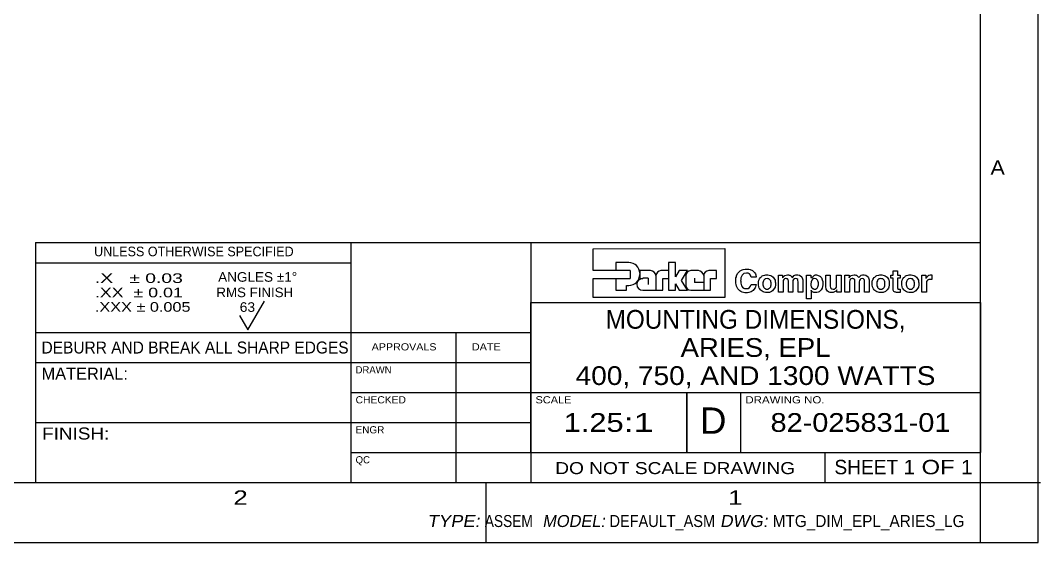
# Model space of a CAD drawing. Extents: x 0 to 34, y -0.3 to 21.7.
# Drawn here: x 25.51 to 34.02, y -0.26 to 4.09 of the extents above; entities that cross this region are included whole.
import ezdxf
from ezdxf.enums import TextEntityAlignment as Align

# ---------------------------------------------------------------- set-up
doc = ezdxf.new("R2010")
doc.units = 0
doc.header["$LTSCALE"] = 1.87
doc.linetypes.add('DOT', pattern=[0.2, 0.1, -0.1])
doc.layers.get('0').update_dxf_attribs({"linetype": 'CONTINUOUS'})

# ---------------------------------------------------------------- blocks, each defined once
blk = doc.blocks.new('STANDARD_BL0')
at = {"color": 2, "linetype": 'CONTINUOUS'}
for p, q in [((27.4799, 1.6306), (27.5491, 1.7506)), ((27.3418, 1.6306), (27.4108, 1.5111)), ((27.4108, 1.5111), (27.4799, 1.6306))]:
    blk.add_line(p, q, dxfattribs=at)
blk.add_text('63', height=0.08, dxfattribs=at).set_placement((27.3428, 1.6611), (27.4708, 1.6611), align=Align.FIT)

msp = doc.modelspace()

# ---------------------------------------------------------------- linework, layer by layer
at = {"color": 6, "linetype": 'CONTINUOUS'}
for p, q in [((33.52, -0.2617), (33.52, 21.7383)), ((25.64, 2.2383), (33.52, 2.2383)), ((25.64, 2.2383), (25.64, 0.2383)), ((28.27, 2.2383), (28.27, 0.2383)), ((29.77, 2.2383), (29.77, 0.2383)), ((25.64, 2.0707), (28.27, 2.0707)), ((29.77, 1.7383), (33.52, 1.7383)), ((25.64, 1.4883), (29.77, 1.4883)), ((29.145, 1.4883), (29.145, 0.2383)), ((25.64, 1.2383), (29.77, 1.2383)), ((28.27, 0.9883), (29.77, 0.9883)), ((29.77, 0.9889), (31.5213, 0.9889)), ((31.0703, 0.9877), (31.0703, 0.4877)), ((25.64, 0.7383), (29.77, 0.7383)), ((28.27, 0.4883), (31.52, 0.4883)), ((32.22, 0.4883), (32.22, 0.2383)), ((0.02, 0.2383), (34.02, 0.2383)), ((29.395, 0.2383), (29.395, -0.2617))]:
    msp.add_line(p, q, dxfattribs=at)
at = {"color": 7, "linetype": 'CONTINUOUS'}
for p, q in [((34, -0.26), (34, 21.74)), ((30.2888, 2.1868), (31.3868, 2.1888)), ((30.2888, 2.0048), (30.2888, 2.1868)), ((31.3868, 2.1888), (31.3868, 1.7808)), ((30.5868, 2.0728), (30.4788, 2.0728)), ((30.4788, 2.0728), (30.4788, 2.0048)), ((30.6048, 2.0708), (30.5868, 2.0728)), ((30.6228, 2.0648), (30.6048, 2.0708)), ((30.6388, 2.0568), (30.6228, 2.0648)), ((30.6508, 2.0468), (30.6388, 2.0568)), ((30.6628, 2.0328), (30.6508, 2.0468)), ((30.9748, 2.0728), (30.9168, 2.0728)), ((30.9168, 2.0728), (30.9168, 1.8408)), ((30.9748, 1.9528), (30.9748, 2.0728)), ((30.5968, 2.0048), (30.2888, 2.0048)), ((30.5968, 2.0048), (30.5968, 1.9388)), ((30.6708, 2.0168), (30.6628, 2.0328)), ((30.6768, 2.0008), (30.6708, 2.0168)), ((30.6788, 1.9828), (30.6768, 2.0008)), ((30.6768, 1.9548), (30.6788, 1.9728)), ((30.7668, 2.0048), (30.6788, 2.0048)), ((30.6788, 2.0048), (30.6788, 1.9388)), ((30.7848, 2.0008), (30.7668, 2.0048)), ((30.7988, 1.9908), (30.7848, 2.0008)), ((30.8088, 1.9788), (30.7988, 1.9908)), ((30.8128, 1.9628), (30.8088, 1.9788)), ((30.8168, 1.9788), (30.8128, 1.9628)), ((30.8128, 1.9628), (30.8128, 1.8408)), ((30.8248, 1.9928), (30.8168, 1.9788)), ((30.8388, 2.0008), (30.8248, 1.9928)), ((30.8548, 2.0048), (30.8388, 2.0008)), ((30.9168, 2.0048), (30.8548, 2.0048)), ((31.0068, 2.0048), (30.9748, 1.9528)), ((31.0768, 2.0048), (31.0068, 2.0048)), ((31.0268, 1.9228), (31.0768, 2.0048)), ((31.0648, 1.9788), (31.0608, 1.9628)), ((31.0608, 1.9628), (31.0608, 1.8848)), ((31.0728, 1.9928), (31.0648, 1.9788)), ((31.0868, 2.0008), (31.0728, 1.9928)), ((31.1028, 2.0048), (31.0868, 2.0008)), ((31.1688, 2.0048), (31.1028, 2.0048)), ((31.1828, 2.0008), (31.1688, 2.0048)), ((31.1968, 1.9908), (31.1828, 2.0008)), ((31.2068, 1.9768), (31.1968, 1.9908)), ((31.2108, 1.9628), (31.2068, 1.9768)), ((31.2128, 1.9788), (31.2108, 1.9628)), ((31.2108, 1.9628), (31.2108, 1.8408)), ((31.2228, 1.9908), (31.2128, 1.9788)), ((31.2368, 2.0008), (31.2228, 1.9908)), ((31.2548, 2.0048), (31.2368, 2.0008)), ((31.3168, 2.0048), (31.2548, 2.0048)), ((31.3168, 1.9388), (31.3168, 2.0048)), ((31.4837, 1.9534), (31.4855, 1.9624)), ((31.4855, 1.9624), (31.4927, 1.9804)), ((31.4927, 1.9804), (31.4981, 1.9876)), ((31.4981, 1.9876), (31.5089, 1.9984)), ((31.5089, 1.9984), (31.5161, 2.0038)), ((31.5161, 2.0038), (31.5305, 2.011)), ((31.5323, 1.966), (31.5215, 1.9444)), ((31.5305, 2.011), (31.5395, 2.0146)), ((31.5395, 1.975), (31.5323, 1.966)), ((31.5395, 2.0146), (31.5575, 2.0182)), ((31.5467, 1.9804), (31.5395, 1.975)), ((31.5683, 1.984), (31.5467, 1.9804)), ((31.5575, 2.0182), (31.5773, 2.0182)), ((31.5827, 1.9822), (31.5683, 1.984)), ((31.5773, 2.0182), (31.5881, 2.0164)), ((31.5935, 1.9768), (31.5827, 1.9822)), ((31.5881, 2.0164), (31.5989, 2.0128)), ((31.6025, 1.966), (31.5935, 1.9768)), ((31.5989, 2.0128), (31.6169, 2.0056)), ((31.6079, 1.9516), (31.6025, 1.966)), ((31.6169, 2.0056), (31.6241, 2.0002)), ((31.6241, 2.0002), (31.6313, 1.993)), ((31.6313, 1.993), (31.6367, 1.9858)), ((31.6367, 1.9858), (31.6421, 1.9768)), ((31.6421, 1.9768), (31.6457, 1.9696)), ((31.6457, 1.9696), (31.6493, 1.9516)), ((31.6889, 1.9516), (31.6943, 1.957)), ((31.6943, 1.957), (31.6997, 1.9606)), ((31.6997, 1.9606), (31.7069, 1.9642)), ((31.7069, 1.9642), (31.7213, 1.9678)), ((31.7213, 1.9678), (31.7303, 1.9696)), ((31.7303, 1.9696), (31.7465, 1.9696)), ((31.7465, 1.9696), (31.7681, 1.9642)), ((31.7681, 1.9642), (31.7753, 1.9606)), ((31.7753, 1.9606), (31.7915, 1.9498)), ((31.8347, 1.966), (31.8689, 1.966)), ((31.8347, 1.8256), (31.8347, 1.966)), ((31.8689, 1.966), (31.8689, 1.9444)), ((31.8779, 1.9552), (31.8869, 1.9642)), ((31.8869, 1.9642), (31.8977, 1.9678)), ((31.8977, 1.9678), (31.9103, 1.9696)), ((31.9103, 1.9696), (31.9175, 1.9696)), ((31.9175, 1.9696), (31.9247, 1.9678)), ((31.9247, 1.9678), (31.9301, 1.966)), ((31.9301, 1.966), (31.9337, 1.9642)), ((31.9337, 1.9642), (31.9373, 1.9606)), ((31.9373, 1.9606), (31.9427, 1.957)), ((31.9427, 1.957), (31.9499, 1.9462)), ((31.9535, 1.9516), (31.9661, 1.9642)), ((31.9661, 1.9642), (31.9697, 1.966)), ((31.9697, 1.966), (31.9805, 1.9696)), ((31.9805, 1.9696), (31.9949, 1.9696)), ((31.9949, 1.9696), (32.0093, 1.966)), ((32.0093, 1.966), (32.0201, 1.9588)), ((32.0201, 1.9588), (32.0237, 1.9552)), ((32.0687, 1.966), (32.1047, 1.966)), ((32.0687, 1.7698), (32.0687, 1.966)), ((32.1047, 1.966), (32.1047, 1.9462)), ((32.1119, 1.9462), (32.1227, 1.957)), ((32.1227, 1.957), (32.1263, 1.9588)), ((32.1263, 1.9588), (32.1281, 1.9624)), ((32.1281, 1.9624), (32.1317, 1.9642)), ((32.1317, 1.9642), (32.1335, 1.966)), ((32.1335, 1.966), (32.1371, 1.9678)), ((32.1371, 1.9678), (32.1389, 1.9678)), ((32.1389, 1.9678), (32.1425, 1.9696)), ((32.1425, 1.9696), (32.1515, 1.9696)), ((32.1515, 1.9696), (32.1731, 1.9624)), ((32.1731, 1.9624), (32.1839, 1.9552)), ((32.2289, 1.966), (32.2667, 1.966)), ((32.2289, 1.8724), (32.2289, 1.966)), ((32.2667, 1.966), (32.2667, 1.876)), ((32.3189, 1.966), (32.3567, 1.966)), ((32.3189, 1.8778), (32.3189, 1.966)), ((32.3567, 1.966), (32.3567, 1.8256)), ((32.3891, 1.966), (32.4233, 1.966)), ((32.3891, 1.8256), (32.3891, 1.966)), ((32.4233, 1.966), (32.4233, 1.9444)), ((32.4323, 1.9552), (32.4413, 1.9642)), ((32.4413, 1.9642), (32.4521, 1.9678)), ((32.4521, 1.9678), (32.4647, 1.9696)), ((32.4647, 1.9696), (32.4719, 1.9696)), ((32.4719, 1.9696), (32.4791, 1.9678)), ((32.4791, 1.9678), (32.4845, 1.966)), ((32.4845, 1.966), (32.4881, 1.9642)), ((32.4881, 1.9642), (32.4917, 1.9606)), ((32.4917, 1.9606), (32.4971, 1.957)), ((32.4971, 1.957), (32.5043, 1.9462)), ((32.5079, 1.9516), (32.5205, 1.9642)), ((32.5205, 1.9642), (32.5241, 1.966)), ((32.5241, 1.966), (32.5349, 1.9696)), ((32.5349, 1.9696), (32.5493, 1.9696)), ((32.5493, 1.9696), (32.5637, 1.966)), ((32.5637, 1.966), (32.5745, 1.9588)), ((32.5745, 1.9588), (32.5781, 1.9552)), ((32.6375, 1.9516), (32.6429, 1.957)), ((32.6429, 1.957), (32.6483, 1.9606)), ((32.6483, 1.9606), (32.6555, 1.9642)), ((32.6555, 1.9642), (32.6699, 1.9678)), ((32.6699, 1.9678), (32.6789, 1.9696)), ((32.6789, 1.9696), (32.6951, 1.9696)), ((32.6951, 1.9696), (32.7167, 1.9642)), ((32.7167, 1.9642), (32.7239, 1.9606)), ((32.7239, 1.9606), (32.7401, 1.9498)), ((32.7707, 1.966), (32.7905, 1.966)), ((32.7707, 1.9408), (32.7707, 1.966)), ((32.7905, 2.0038), (32.8265, 2.0038)), ((32.7905, 1.966), (32.7905, 2.0038)), ((32.8265, 2.0038), (32.8265, 1.966)), ((32.8265, 1.966), (32.8499, 1.966)), ((32.8499, 1.966), (32.8499, 1.9408)), ((32.8841, 1.9516), (32.8895, 1.957)), ((32.8895, 1.957), (32.8949, 1.9606)), ((32.8949, 1.9606), (32.9021, 1.9642)), ((32.9021, 1.9642), (32.9165, 1.9678)), ((32.9165, 1.9678), (32.9255, 1.9696)), ((32.9255, 1.9696), (32.9417, 1.9696)), ((32.9417, 1.9696), (32.9633, 1.9642)), ((32.9633, 1.9642), (32.9705, 1.9606)), ((32.9705, 1.9606), (32.9867, 1.9498)), ((33.0299, 1.966), (33.0641, 1.966)), ((33.0299, 1.8256), (33.0299, 1.966)), ((33.0641, 1.966), (33.0641, 1.9408)), ((33.0749, 1.9552), (33.0767, 1.957)), ((33.0767, 1.957), (33.0785, 1.9606)), ((33.0785, 1.9606), (33.0893, 1.966)), ((33.0893, 1.966), (33.1001, 1.9696)), ((33.1001, 1.9696), (33.1127, 1.9696)), ((33.1127, 1.9696), (33.1127, 1.9318)), ((30.2888, 1.9388), (30.5968, 1.9388)), ((30.2888, 1.7808), (30.2888, 1.9388)), ((30.4788, 1.9388), (30.4788, 1.8408)), ((30.5668, 1.8808), (30.5868, 1.8808)), ((30.5668, 1.8408), (30.5668, 1.8808)), ((30.5868, 1.8808), (30.6048, 1.8828)), ((30.6048, 1.8828), (30.6228, 1.8888)), ((30.6228, 1.8888), (30.6388, 1.8968)), ((30.6388, 1.8968), (30.6508, 1.9068)), ((30.6508, 1.9068), (30.6628, 1.9208)), ((30.6568, 1.9108), (30.6528, 1.8908)), ((30.6528, 1.8908), (30.6568, 1.8708)), ((30.6668, 1.9248), (30.6568, 1.9108)), ((30.6628, 1.9208), (30.6708, 1.9368)), ((30.6828, 1.9348), (30.6668, 1.9248)), ((30.6708, 1.9368), (30.6768, 1.9548)), ((30.6788, 1.9388), (30.7028, 1.9388)), ((30.7028, 1.9388), (30.6828, 1.9348)), ((30.7468, 1.9408), (30.7028, 1.9408)), ((30.7468, 1.9408), (30.7468, 1.8888)), ((30.8708, 1.9388), (30.9168, 1.9388)), ((30.8708, 1.8408), (30.8708, 1.9388)), ((30.9748, 1.8948), (31.0068, 1.8408)), ((30.9748, 1.8408), (30.9748, 1.8948)), ((31.0768, 1.8408), (31.0268, 1.9228)), ((31.0608, 1.8848), (31.0648, 1.8668)), ((31.1348, 1.9408), (31.1348, 1.9068)), ((31.2108, 1.9068), (31.1348, 1.9068)), ((31.2688, 1.9388), (31.3168, 1.9388)), ((31.2688, 1.8408), (31.2688, 1.9388)), ((31.4783, 1.9336), (31.4801, 1.9444)), ((31.4783, 1.9012), (31.4783, 1.9336)), ((31.4819, 1.8886), (31.4783, 1.9012)), ((31.4801, 1.9444), (31.4837, 1.9534)), ((31.4837, 1.8742), (31.4819, 1.8886)), ((31.4891, 1.8634), (31.4837, 1.8742)), ((31.5197, 1.9318), (31.5179, 1.9174)), ((31.5179, 1.9174), (31.5179, 1.9156)), ((31.5179, 1.9156), (31.5197, 1.9156)), ((31.5215, 1.9444), (31.5197, 1.9318)), ((31.5197, 1.9156), (31.5197, 1.9084)), ((31.5197, 1.9084), (31.5215, 1.8994)), ((31.5215, 1.8994), (31.5269, 1.8778)), ((31.5269, 1.8778), (31.5341, 1.867)), ((31.5935, 1.8634), (31.6025, 1.8742)), ((31.6025, 1.8742), (31.6079, 1.8904)), ((31.6493, 1.9516), (31.6079, 1.9516)), ((31.6079, 1.8904), (31.6493, 1.8904)), ((31.6457, 1.8796), (31.6439, 1.8706)), ((31.6493, 1.8904), (31.6457, 1.8796)), ((31.6673, 1.9102), (31.6709, 1.9246)), ((31.6673, 1.8868), (31.6673, 1.9102)), ((31.6709, 1.8688), (31.6673, 1.8868)), ((31.6709, 1.9246), (31.6745, 1.93)), ((31.6745, 1.93), (31.6763, 1.9372)), ((31.6763, 1.9372), (31.6835, 1.948)), ((31.6835, 1.948), (31.6889, 1.9516)), ((31.7069, 1.912), (31.7051, 1.903)), ((31.7051, 1.903), (31.7051, 1.8868)), ((31.7051, 1.8868), (31.7069, 1.8778)), ((31.7105, 1.9192), (31.7069, 1.912)), ((31.7069, 1.8778), (31.7105, 1.8706)), ((31.7123, 1.9246), (31.7105, 1.9192)), ((31.7231, 1.9354), (31.7123, 1.9246)), ((31.7303, 1.9372), (31.7231, 1.9354)), ((31.7393, 1.939), (31.7303, 1.9372)), ((31.7483, 1.9372), (31.7393, 1.939)), ((31.7555, 1.9354), (31.7483, 1.9372)), ((31.7663, 1.9246), (31.7555, 1.9354)), ((31.7699, 1.9192), (31.7663, 1.9246)), ((31.7717, 1.912), (31.7699, 1.9192)), ((31.7699, 1.8706), (31.7717, 1.8778)), ((31.7735, 1.903), (31.7717, 1.912)), ((31.7717, 1.8778), (31.7735, 1.8868)), ((31.7735, 1.8868), (31.7735, 1.903)), ((31.7915, 1.9498), (31.8023, 1.9336)), ((31.8023, 1.9336), (31.8059, 1.9264)), ((31.8059, 1.9264), (31.8077, 1.9192)), ((31.8095, 1.885), (31.8059, 1.867)), ((31.8077, 1.9192), (31.8077, 1.912)), ((31.8077, 1.912), (31.8095, 1.903)), ((31.8095, 1.903), (31.8095, 1.885)), ((31.8689, 1.9444), (31.8707, 1.9462)), ((31.8707, 1.9462), (31.8779, 1.9552)), ((31.8743, 1.9228), (31.8725, 1.9102)), ((31.8725, 1.9102), (31.8725, 1.8256)), ((31.8779, 1.9318), (31.8743, 1.9228)), ((31.8851, 1.9372), (31.8779, 1.9318)), ((31.8941, 1.939), (31.8851, 1.9372)), ((31.8995, 1.939), (31.8941, 1.939)), ((31.9031, 1.9372), (31.8995, 1.939)), ((31.9067, 1.9372), (31.9031, 1.9372)), ((31.9103, 1.9354), (31.9067, 1.9372)), ((31.9121, 1.9336), (31.9103, 1.9354)), ((31.9139, 1.93), (31.9121, 1.9336)), ((31.9157, 1.9282), (31.9139, 1.93)), ((31.9157, 1.9246), (31.9157, 1.9282)), ((31.9175, 1.921), (31.9157, 1.9246)), ((31.9175, 1.8256), (31.9175, 1.921)), ((31.9499, 1.9462), (31.9535, 1.9516)), ((31.9553, 1.9228), (31.9535, 1.9102)), ((31.9535, 1.9102), (31.9535, 1.8256)), ((31.9607, 1.9318), (31.9553, 1.9228)), ((31.9679, 1.9372), (31.9607, 1.9318)), ((31.9787, 1.939), (31.9679, 1.9372)), ((31.9877, 1.9372), (31.9787, 1.939)), ((31.9949, 1.9318), (31.9877, 1.9372)), ((31.9967, 1.9228), (31.9949, 1.9318)), ((31.9985, 1.9102), (31.9967, 1.9228)), ((31.9985, 1.8256), (31.9985, 1.9102)), ((32.0237, 1.9552), (32.0309, 1.9444)), ((32.0309, 1.9444), (32.0363, 1.9282)), ((32.0363, 1.9282), (32.0363, 1.8256)), ((32.1047, 1.9462), (32.1119, 1.9462)), ((32.1065, 1.912), (32.1047, 1.8922)), ((32.1047, 1.8922), (32.1047, 1.8832)), ((32.1047, 1.8832), (32.1083, 1.8688)), ((32.1119, 1.9264), (32.1065, 1.912)), ((32.1209, 1.9354), (32.1119, 1.9264)), ((32.1353, 1.939), (32.1209, 1.9354)), ((32.1497, 1.9354), (32.1353, 1.939)), ((32.1551, 1.9318), (32.1497, 1.9354)), ((32.1605, 1.9264), (32.1551, 1.9318)), ((32.1623, 1.9192), (32.1605, 1.9264)), ((32.1659, 1.912), (32.1623, 1.9192)), ((32.1623, 1.8706), (32.1659, 1.8778)), ((32.1677, 1.903), (32.1659, 1.912)), ((32.1659, 1.8778), (32.1677, 1.8868)), ((32.1677, 1.8868), (32.1677, 1.903)), ((32.1839, 1.9552), (32.1875, 1.9516)), ((32.1875, 1.9516), (32.1947, 1.9408)), ((32.1947, 1.9408), (32.1965, 1.9354)), ((32.1965, 1.9354), (32.2001, 1.9282)), ((32.2037, 1.8868), (32.1983, 1.8598)), ((32.2001, 1.9282), (32.2037, 1.9138)), ((32.2037, 1.9138), (32.2037, 1.8868)), ((32.2325, 1.8508), (32.2289, 1.8724)), ((32.2667, 1.876), (32.2685, 1.8652)), ((32.3171, 1.8724), (32.3189, 1.8778)), ((32.3171, 1.867), (32.3171, 1.8724)), ((32.4233, 1.9444), (32.4251, 1.9462)), ((32.4251, 1.9462), (32.4323, 1.9552)), ((32.4287, 1.9228), (32.4269, 1.9102)), ((32.4269, 1.9102), (32.4269, 1.8256)), ((32.4323, 1.9318), (32.4287, 1.9228)), ((32.4395, 1.9372), (32.4323, 1.9318)), ((32.4485, 1.939), (32.4395, 1.9372)), ((32.4539, 1.939), (32.4485, 1.939)), ((32.4575, 1.9372), (32.4539, 1.939)), ((32.4611, 1.9372), (32.4575, 1.9372)), ((32.4647, 1.9354), (32.4611, 1.9372)), ((32.4665, 1.9336), (32.4647, 1.9354)), ((32.4683, 1.93), (32.4665, 1.9336)), ((32.4701, 1.9282), (32.4683, 1.93)), ((32.4701, 1.9246), (32.4701, 1.9282)), ((32.4719, 1.921), (32.4701, 1.9246)), ((32.4719, 1.8256), (32.4719, 1.921)), ((32.5043, 1.9462), (32.5079, 1.9516)), ((32.5097, 1.9228), (32.5079, 1.9102)), ((32.5079, 1.9102), (32.5079, 1.8256)), ((32.5151, 1.9318), (32.5097, 1.9228)), ((32.5223, 1.9372), (32.5151, 1.9318)), ((32.5331, 1.939), (32.5223, 1.9372)), ((32.5421, 1.9372), (32.5331, 1.939)), ((32.5493, 1.9318), (32.5421, 1.9372)), ((32.5511, 1.9228), (32.5493, 1.9318)), ((32.5529, 1.9102), (32.5511, 1.9228)), ((32.5529, 1.8256), (32.5529, 1.9102)), ((32.5781, 1.9552), (32.5853, 1.9444)), ((32.5853, 1.9444), (32.5907, 1.9282)), ((32.5907, 1.9282), (32.5907, 1.8256)), ((32.6159, 1.9102), (32.6195, 1.9246)), ((32.6159, 1.8868), (32.6159, 1.9102)), ((32.6195, 1.8688), (32.6159, 1.8868)), ((32.6195, 1.9246), (32.6231, 1.93)), ((32.6231, 1.93), (32.6249, 1.9372)), ((32.6249, 1.9372), (32.6321, 1.948)), ((32.6321, 1.948), (32.6375, 1.9516)), ((32.6555, 1.912), (32.6537, 1.903)), ((32.6537, 1.903), (32.6537, 1.8868)), ((32.6537, 1.8868), (32.6555, 1.8778)), ((32.6591, 1.9192), (32.6555, 1.912)), ((32.6555, 1.8778), (32.6591, 1.8706)), ((32.6609, 1.9246), (32.6591, 1.9192)), ((32.6717, 1.9354), (32.6609, 1.9246)), ((32.6789, 1.9372), (32.6717, 1.9354)), ((32.6879, 1.939), (32.6789, 1.9372)), ((32.6969, 1.9372), (32.6879, 1.939)), ((32.7041, 1.9354), (32.6969, 1.9372)), ((32.7149, 1.9246), (32.7041, 1.9354)), ((32.7185, 1.9192), (32.7149, 1.9246)), ((32.7203, 1.912), (32.7185, 1.9192)), ((32.7185, 1.8706), (32.7203, 1.8778)), ((32.7221, 1.903), (32.7203, 1.912)), ((32.7203, 1.8778), (32.7221, 1.8868)), ((32.7221, 1.8868), (32.7221, 1.903)), ((32.7401, 1.9498), (32.7509, 1.9336)), ((32.7509, 1.9336), (32.7545, 1.9264)), ((32.7545, 1.9264), (32.7563, 1.9192)), ((32.7581, 1.885), (32.7545, 1.867)), ((32.7563, 1.9192), (32.7563, 1.912)), ((32.7563, 1.912), (32.7581, 1.903)), ((32.7581, 1.903), (32.7581, 1.885)), ((32.7905, 1.9408), (32.7707, 1.9408)), ((32.7905, 1.8418), (32.7905, 1.9408)), ((32.8499, 1.9408), (32.8265, 1.9408)), ((32.8265, 1.9408), (32.8265, 1.8598)), ((32.8625, 1.9102), (32.8661, 1.9246)), ((32.8625, 1.8868), (32.8625, 1.9102)), ((32.8661, 1.8688), (32.8625, 1.8868)), ((32.8661, 1.9246), (32.8697, 1.93)), ((32.8697, 1.93), (32.8715, 1.9372)), ((32.8715, 1.9372), (32.8787, 1.948)), ((32.8787, 1.948), (32.8841, 1.9516)), ((32.9021, 1.912), (32.9003, 1.903)), ((32.9003, 1.903), (32.9003, 1.8868)), ((32.9003, 1.8868), (32.9021, 1.8778)), ((32.9057, 1.9192), (32.9021, 1.912)), ((32.9021, 1.8778), (32.9057, 1.8706)), ((32.9075, 1.9246), (32.9057, 1.9192)), ((32.9183, 1.9354), (32.9075, 1.9246)), ((32.9255, 1.9372), (32.9183, 1.9354)), ((32.9345, 1.939), (32.9255, 1.9372)), ((32.9435, 1.9372), (32.9345, 1.939)), ((32.9507, 1.9354), (32.9435, 1.9372)), ((32.9615, 1.9246), (32.9507, 1.9354)), ((32.9651, 1.9192), (32.9615, 1.9246)), ((32.9669, 1.912), (32.9651, 1.9192)), ((32.9651, 1.8706), (32.9669, 1.8778)), ((32.9687, 1.903), (32.9669, 1.912)), ((32.9669, 1.8778), (32.9687, 1.8868)), ((32.9687, 1.8868), (32.9687, 1.903)), ((32.9867, 1.9498), (32.9975, 1.9336)), ((32.9975, 1.9336), (33.0011, 1.9264)), ((33.0011, 1.9264), (33.0029, 1.9192)), ((33.0047, 1.885), (33.0011, 1.867)), ((33.0029, 1.9192), (33.0029, 1.912)), ((33.0029, 1.912), (33.0047, 1.903)), ((33.0047, 1.903), (33.0047, 1.885)), ((33.0641, 1.9408), (33.0659, 1.9426)), ((33.0659, 1.9426), (33.0677, 1.9462)), ((33.0677, 1.9462), (33.0731, 1.9516)), ((33.0695, 1.9138), (33.0677, 1.8994)), ((33.0677, 1.8994), (33.0677, 1.8256)), ((33.0767, 1.9246), (33.0695, 1.9138)), ((33.0731, 1.9516), (33.0749, 1.9552)), ((33.0875, 1.93), (33.0767, 1.9246)), ((33.1019, 1.9318), (33.0875, 1.93)), ((33.1127, 1.9318), (33.1019, 1.9318)), ((30.4788, 1.8408), (30.5668, 1.8408)), ((30.6568, 1.8708), (30.6668, 1.8548)), ((30.6668, 1.8548), (30.6828, 1.8448)), ((30.6828, 1.8448), (30.7028, 1.8408)), ((30.7028, 1.8408), (30.8708, 1.8408)), ((30.9168, 1.8408), (30.9748, 1.8408)), ((31.0068, 1.8408), (31.0768, 1.8408)), ((31.0648, 1.8668), (31.0728, 1.8528)), ((31.0728, 1.8528), (31.0868, 1.8448)), ((31.0868, 1.8448), (31.1028, 1.8408)), ((31.1028, 1.8408), (31.2688, 1.8408)), ((31.4963, 1.8526), (31.4891, 1.8634)), ((31.5035, 1.8436), (31.4963, 1.8526)), ((31.5125, 1.8364), (31.5035, 1.8436)), ((31.5215, 1.831), (31.5125, 1.8364)), ((31.5323, 1.8256), (31.5215, 1.831)), ((31.5431, 1.8238), (31.5323, 1.8256)), ((31.5341, 1.867), (31.5449, 1.8598)), ((31.5539, 1.8202), (31.5431, 1.8238)), ((31.5449, 1.8598), (31.5521, 1.8562)), ((31.5521, 1.8562), (31.5575, 1.8544)), ((31.5773, 1.8202), (31.5539, 1.8202)), ((31.5575, 1.8544), (31.5647, 1.8544)), ((31.5647, 1.8544), (31.5809, 1.8562)), ((31.5881, 1.822), (31.5773, 1.8202)), ((31.5809, 1.8562), (31.5935, 1.8634)), ((31.6061, 1.8292), (31.5881, 1.822)), ((31.6151, 1.8346), (31.6061, 1.8292)), ((31.6223, 1.84), (31.6151, 1.8346)), ((31.6295, 1.8472), (31.6223, 1.84)), ((31.6403, 1.8616), (31.6295, 1.8472)), ((31.6439, 1.8706), (31.6403, 1.8616)), ((31.6745, 1.8598), (31.6709, 1.8688)), ((31.6781, 1.8526), (31.6745, 1.8598)), ((31.6835, 1.8454), (31.6781, 1.8526)), ((31.6907, 1.8382), (31.6835, 1.8454)), ((31.6979, 1.8328), (31.6907, 1.8382)), ((31.7069, 1.8274), (31.6979, 1.8328)), ((31.7159, 1.8256), (31.7069, 1.8274)), ((31.7105, 1.8706), (31.7123, 1.8634)), ((31.7123, 1.8634), (31.7177, 1.858)), ((31.7267, 1.822), (31.7159, 1.8256)), ((31.7177, 1.858), (31.7231, 1.8544)), ((31.7231, 1.8544), (31.7303, 1.8508)), ((31.7501, 1.822), (31.7267, 1.822)), ((31.7303, 1.8508), (31.7483, 1.8508)), ((31.7483, 1.8508), (31.7555, 1.8544)), ((31.7591, 1.8238), (31.7501, 1.822)), ((31.7555, 1.8544), (31.7609, 1.858)), ((31.7771, 1.831), (31.7591, 1.8238)), ((31.7609, 1.858), (31.7663, 1.8634)), ((31.7663, 1.8634), (31.7699, 1.8706)), ((31.7843, 1.8364), (31.7771, 1.831)), ((31.7915, 1.8436), (31.7843, 1.8364)), ((31.8023, 1.858), (31.7915, 1.8436)), ((31.8059, 1.867), (31.8023, 1.858)), ((31.8725, 1.8256), (31.8347, 1.8256)), ((31.9535, 1.8256), (31.9175, 1.8256)), ((32.0363, 1.8256), (31.9985, 1.8256)), ((32.1083, 1.84), (32.1065, 1.8418)), ((32.1065, 1.8418), (32.1065, 1.7698)), ((32.1083, 1.8688), (32.1119, 1.8616)), ((32.1101, 1.8364), (32.1083, 1.84)), ((32.1119, 1.8346), (32.1101, 1.8364)), ((32.1119, 1.8616), (32.1173, 1.8562)), ((32.1137, 1.831), (32.1119, 1.8346)), ((32.1173, 1.8292), (32.1137, 1.831)), ((32.1173, 1.8562), (32.1227, 1.8544)), ((32.1191, 1.8274), (32.1173, 1.8292)), ((32.1299, 1.822), (32.1191, 1.8274)), ((32.1227, 1.8544), (32.1299, 1.8508)), ((32.1299, 1.8508), (32.1443, 1.8508)), ((32.1551, 1.822), (32.1299, 1.822)), ((32.1443, 1.8508), (32.1515, 1.8544)), ((32.1515, 1.8544), (32.1569, 1.858)), ((32.1641, 1.8256), (32.1551, 1.822)), ((32.1569, 1.858), (32.1605, 1.8634)), ((32.1605, 1.8634), (32.1623, 1.8706)), ((32.1731, 1.8274), (32.1641, 1.8256)), ((32.1803, 1.8328), (32.1731, 1.8274)), ((32.1857, 1.8382), (32.1803, 1.8328)), ((32.1911, 1.8454), (32.1857, 1.8382)), ((32.1983, 1.8598), (32.1911, 1.8454)), ((32.2379, 1.8418), (32.2325, 1.8508)), ((32.2433, 1.8346), (32.2379, 1.8418)), ((32.2505, 1.8292), (32.2433, 1.8346)), ((32.2577, 1.8256), (32.2505, 1.8292)), ((32.2667, 1.822), (32.2577, 1.8256)), ((32.2847, 1.822), (32.2667, 1.822)), ((32.2685, 1.8652), (32.2721, 1.858)), ((32.2721, 1.858), (32.2793, 1.8526)), ((32.2793, 1.8526), (32.2901, 1.8508)), ((32.2901, 1.8238), (32.2847, 1.822)), ((32.2901, 1.8508), (32.3009, 1.8508)), ((32.2973, 1.8256), (32.2901, 1.8238)), ((32.3027, 1.8274), (32.2973, 1.8256)), ((32.3009, 1.8508), (32.3081, 1.8544)), ((32.3081, 1.831), (32.3027, 1.8274)), ((32.3081, 1.8544), (32.3099, 1.858)), ((32.3117, 1.8346), (32.3081, 1.831)), ((32.3099, 1.858), (32.3135, 1.8598)), ((32.3171, 1.8382), (32.3117, 1.8346)), ((32.3135, 1.8598), (32.3171, 1.867)), ((32.3207, 1.8436), (32.3171, 1.8382)), ((32.3207, 1.8256), (32.3207, 1.8436)), ((32.3567, 1.8256), (32.3207, 1.8256)), ((32.4269, 1.8256), (32.3891, 1.8256)), ((32.5079, 1.8256), (32.4719, 1.8256)), ((32.5907, 1.8256), (32.5529, 1.8256)), ((32.6231, 1.8598), (32.6195, 1.8688)), ((32.6267, 1.8526), (32.6231, 1.8598)), ((32.6321, 1.8454), (32.6267, 1.8526)), ((32.6393, 1.8382), (32.6321, 1.8454)), ((32.6465, 1.8328), (32.6393, 1.8382)), ((32.6555, 1.8274), (32.6465, 1.8328)), ((32.6645, 1.8256), (32.6555, 1.8274)), ((32.6591, 1.8706), (32.6609, 1.8634)), ((32.6609, 1.8634), (32.6663, 1.858)), ((32.6753, 1.822), (32.6645, 1.8256)), ((32.6663, 1.858), (32.6717, 1.8544)), ((32.6717, 1.8544), (32.6789, 1.8508)), ((32.6987, 1.822), (32.6753, 1.822)), ((32.6789, 1.8508), (32.6969, 1.8508)), ((32.6969, 1.8508), (32.7041, 1.8544)), ((32.7077, 1.8238), (32.6987, 1.822)), ((32.7041, 1.8544), (32.7095, 1.858)), ((32.7257, 1.831), (32.7077, 1.8238)), ((32.7095, 1.858), (32.7149, 1.8634)), ((32.7149, 1.8634), (32.7185, 1.8706)), ((32.7329, 1.8364), (32.7257, 1.831)), ((32.7401, 1.8436), (32.7329, 1.8364)), ((32.7509, 1.858), (32.7401, 1.8436)), ((32.7545, 1.867), (32.7509, 1.858)), ((32.7959, 1.831), (32.7905, 1.8418)), ((32.8031, 1.8274), (32.7959, 1.831)), ((32.8085, 1.8256), (32.8031, 1.8274)), ((32.8139, 1.8256), (32.8085, 1.8256)), ((32.8193, 1.8238), (32.8139, 1.8256)), ((32.8499, 1.8238), (32.8193, 1.8238)), ((32.8265, 1.8598), (32.8283, 1.8562)), ((32.8283, 1.8562), (32.8283, 1.8526)), ((32.8283, 1.8526), (32.8301, 1.8508)), ((32.8301, 1.8508), (32.8499, 1.8508)), ((32.8499, 1.8508), (32.8499, 1.8238)), ((32.8697, 1.8598), (32.8661, 1.8688)), ((32.8733, 1.8526), (32.8697, 1.8598)), ((32.8787, 1.8454), (32.8733, 1.8526)), ((32.8859, 1.8382), (32.8787, 1.8454)), ((32.8931, 1.8328), (32.8859, 1.8382)), ((32.9021, 1.8274), (32.8931, 1.8328)), ((32.9111, 1.8256), (32.9021, 1.8274)), ((32.9057, 1.8706), (32.9075, 1.8634)), ((32.9075, 1.8634), (32.9129, 1.858)), ((32.9219, 1.822), (32.9111, 1.8256)), ((32.9129, 1.858), (32.9183, 1.8544)), ((32.9183, 1.8544), (32.9255, 1.8508)), ((32.9453, 1.822), (32.9219, 1.822)), ((32.9255, 1.8508), (32.9435, 1.8508)), ((32.9435, 1.8508), (32.9507, 1.8544)), ((32.9543, 1.8238), (32.9453, 1.822)), ((32.9507, 1.8544), (32.9561, 1.858)), ((32.9723, 1.831), (32.9543, 1.8238)), ((32.9561, 1.858), (32.9615, 1.8634)), ((32.9615, 1.8634), (32.9651, 1.8706)), ((32.9795, 1.8364), (32.9723, 1.831)), ((32.9867, 1.8436), (32.9795, 1.8364)), ((32.9975, 1.858), (32.9867, 1.8436)), ((33.0011, 1.867), (32.9975, 1.858)), ((33.0677, 1.8256), (33.0299, 1.8256)), ((31.3868, 1.7808), (30.2888, 1.7808)), ((32.1065, 1.7698), (32.0687, 1.7698)), ((0, -0.26), (34, -0.26))]:
    msp.add_line(p, q, dxfattribs=at)
at = {"color": 2, "linetype": 'DOT'}
for p, q in [((34, -0.2617), (34, 21.7383)), ((0, -0.2617), (34, -0.2617))]:
    msp.add_line(p, q, dxfattribs=at)
at = {"color": 2, "linetype": 'CONTINUOUS'}
for p, q in [((29.7683, 1.7392), (33.5183, 1.7392)), ((29.7683, 1.7392), (29.7683, 0.4892)), ((33.5183, 1.7392), (33.5183, 0.4892)), ((29.7683, 0.9892), (33.5183, 0.9892)), ((31.0683, 0.9892), (31.0683, 0.4892)), ((31.5183, 0.9892), (31.5183, 0.4892)), ((29.7683, 0.4892), (33.5183, 0.4892))]:
    msp.add_line(p, q, dxfattribs=at)

# ---------------------------------------------------------------- block references
msp.add_blockref('STANDARD_BL0', (0, 0), dxfattribs=at)

# ---------------------------------------------------------------- texts
for s, height, p, p2 in [('A', 0.12, (33.6021, 2.8033), (33.7221, 2.8033)), ('UNLESS OTHERWISE SPECIFIED', 0.08, (26.1283, 2.1246), (27.7923, 2.1246)), ('.X   %%p 0.03', 0.08, (26.135, 1.9022), (26.8684, 1.9022)), ('ANGLES %%p1%%d', 0.08, (27.1629, 1.9121), (27.8216, 1.9121)), ('.XX  %%p 0.01', 0.08, (26.135, 1.7822), (26.8684, 1.7822)), ('RMS FINISH', 0.08, (27.1481, 1.7836), (27.7881, 1.7836)), ('.XXX %%p 0.005', 0.08, (26.135, 1.6622), (26.9324, 1.6622)), ('MOUNTING DIMENSIONS,', 0.15625, (30.3933, 1.5205), (32.8933, 1.5205)), ('DEBURR AND BREAK ALL SHARP EDGES', 0.1, (25.6903, 1.314), (28.2503, 1.314)), ('APPROVALS', 0.06, (28.443, 1.3397), (28.983, 1.3397)), ('DATE', 0.06, (29.2786, 1.3397), (29.5186, 1.3397)), ('ARIES, EPL', 0.15625, (31.0183, 1.2861), (32.2683, 1.2861)), ('MATERIAL:', 0.1, (25.6903, 1.0965), (26.4103, 1.0965)), ('DRAWN', 0.06, (28.3086, 1.1483), (28.6086, 1.1483)), ('400, 750, AND 1300 WATTS', 0.15625, (30.1433, 1.0517), (33.1433, 1.0517)), ('CHECKED', 0.06, (28.3086, 0.8983), (28.7286, 0.8983)), ('SCALE', 0.06, (29.8086, 0.8983), (30.1086, 0.8983)), ('DRAWING NO.', 0.06, (31.5586, 0.8983), (32.2186, 0.8983)), ('D', 0.22, (31.1808, 0.6447), (31.4008, 0.6447)), ('1.25', 0.15625, (30.0433, 0.6611), (30.5433, 0.6611)), (':1', 0.15625, (30.5433, 0.6611), (30.7933, 0.6611)), ('82-025831-01', 0.15625, (31.7683, 0.6611), (33.2683, 0.6611)), ('FINISH:', 0.1, (25.6952, 0.5974), (26.2552, 0.5974)), ('ENGR', 0.06, (28.3086, 0.6483), (28.5486, 0.6483)), ('QC', 0.06, (28.3086, 0.3983), (28.4286, 0.3983)), ('SHEET ', 0.12, (32.3011, 0.3077), (32.8771, 0.3077)), ('1', 0.12, (32.8771, 0.3077), (32.9731, 0.3077)), (' OF ', 0.12, (32.9731, 0.3077), (33.3571, 0.3077)), ('1', 0.12, (33.3571, 0.3077), (33.4531, 0.3077)), ('DO NOT SCALE DRAWING', 0.099999, (29.9734, 0.3089), (31.9734, 0.3089)), ('2', 0.12, (27.2896, 0.0533), (27.4096, 0.0533)), ('1', 0.12, (31.4146, 0.0533), (31.5346, 0.0533)), ('ASSEM', 0.1, (29.386, -0.132), (29.786, -0.132)), ('DEFAULT_ASM', 0.1, (30.426, -0.132), (31.306, -0.132)), ('MTG_DIM_EPL_ARIES_LG', 0.1, (31.786, -0.132), (33.386, -0.132))]:
    msp.add_text(s, height=height, dxfattribs=at).set_placement(p, p2, align=Align.FIT)
at = {"color": 2, "linetype": 'CONTINUOUS', "oblique": 10}
for s, p, p2 in [('TYPE: ', (28.906, -0.132), (29.386, -0.132)), ('MODEL: ', (29.866, -0.132), (30.426, -0.132)), (' DWG: ', (31.306, -0.132), (31.786, -0.132))]:
    msp.add_text(s, height=0.1, dxfattribs=at).set_placement(p, p2, align=Align.FIT)

doc.saveas('drawing.dxf')
